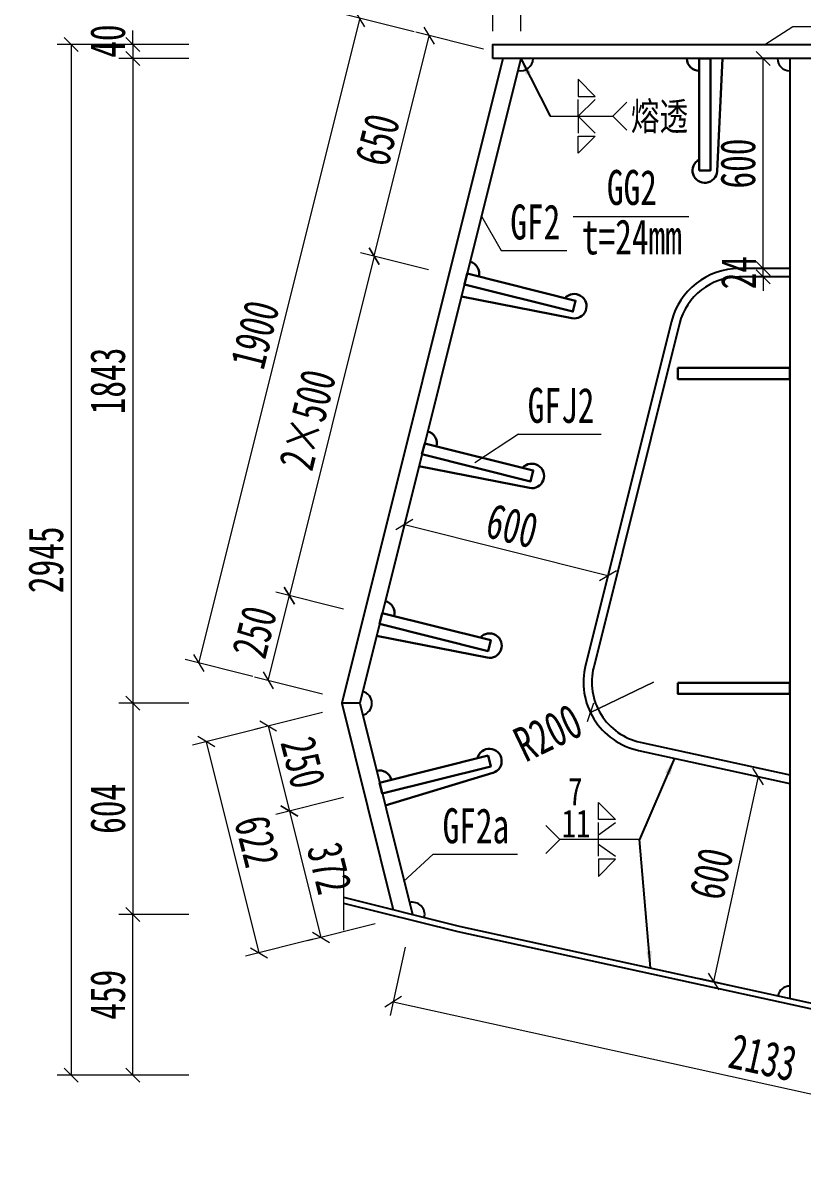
# Model space of a CAD drawing. Header units: millimetres. Extents: x -89049 to 410567, y -307459 to -100425.
# Drawn here: x 142498 to 144729, y -290723 to -287427 of the extents above; entities that cross this region are included whole.
import ezdxf
from ezdxf.enums import TextEntityAlignment as Align

# ---------------------------------------------------------------- set-up
doc = ezdxf.new("R2010")
doc.units = ezdxf.units.MM
doc.layers.get('Defpoints').update_dxf_attribs({"color": 8})
for name, color, linetype, lineweight in [('Dim', 4, 'Continuous', 15), ('文字', 7, 'Continuous', 15), ('桥 构造粗实', 1, 'Continuous', 30), ('细实线', 4, 'Continuous', 15), ('钢板粗线', 1, 'Continuous', 25)]:
    doc.layers.add(name, color=color, linetype=linetype, lineweight=lineweight)
doc.layers.add('Text', color=4, linetype='Continuous')
doc.styles.add('111', font='', dxfattribs={"width": 0.7})
doc.styles.add('BM_Dim', font='', dxfattribs={"width": 0.85})
doc.styles.add('SMEDI', font='', dxfattribs={"width": 0.75})
doc.styles.get("Standard").update_dxf_attribs({"font": ''})
doc.styles.get('111').set_extended_font_data('仿宋_GB2312')
doc.styles.get('BM_Dim').set_extended_font_data('仿宋_GB2312')
doc.styles.get('SMEDI').set_extended_font_data('仿宋_GB2312')
doc.styles.get('Standard').set_extended_font_data('仿宋_GB2312')
doc.dimstyles.new('200', dxfattribs={"dimscale": 0, "dimtxt": 2.5, "dimasz": 1, "dimexe": 1, "dimexo": 1, "dimgap": 0.6, "dimtad": 1, "dimdec": 0, "dimdsep": 46, "dimtxsty": '111', "dimblk": 'OBLIQUE', "dimcen": 0, "dimclrd": 4, "dimclre": 4, "dimclrt": 4, "dimadec": 1, "dimazin": 2, "dimtfac": 1, "dimtdec": 0, "dimtix": 1, "dimtmove": 2, "dimatfit": 3, "dimfxl": 4, "dimfxlon": 1, "dimtolj": 1, "dimlwd": -1, "dimlwe": -1, "dimarcsym": 0})
doc.dimstyles.new('MSteel_1.0_1.0', dxfattribs={"dimtxt": 3, "dimasz": 1.2, "dimexe": 1, "dimexo": 1, "dimgap": 1, "dimtad": 3, "dimtoh": 1, "dimdec": 0, "dimzin": 0, "dimdsep": 46, "dimtxsty": 'Standard', "dimblk": 'ARCHTICK', "dimcen": 0.09, "dimclrd": 3, "dimclre": 3, "dimadec": 0, "dimazin": 0, "dimtfac": 1, "dimtdec": 4, "dimtofl": 0, "dimtmove": 0, "dimatfit": 3, "dimfxl": 1, "dimtolj": 1, "dimtzin": 0, "dimarcsym": 0})

# ---------------------------------------------------------------- blocks, each defined once
blk = doc.blocks.new('28-280过焊孔')
at = {"layer": '桥 构造粗实', "color": 7}
blk.add_line((51, 0), (35, 321.7), dxfattribs=at)
for centre, start, end in [((0, 320), 2.8591, 242.8016), ((-16, 0), 90, 180)]:
    blk.add_arc(centre, 35, start, end, dxfattribs=at)
blk = doc.blocks.new('_Oblique')
at = {"color": 0, "linetype": 'ByBlock', "lineweight": -2}
blk.add_line((-0.5, -0.5), (0.5, 0.5), dxfattribs=at)
blk = doc.blocks.new('*D2616')
at = {"layer": 'Defpoints', "color": 0, "transparency": 16777216}
for p in [(143841.6, -287290.2), (143841.6, -287529), (143921.6, -287529)]:
    blk.add_point(p, dxfattribs=at)
at = {"layer": '细实线', "color": 4, "transparency": 16777216}
for p, q in [((143841.6, -287450.2), (143841.6, -287250.2)), ((143921.6, -287450.2), (143921.6, -287250.2)), ((143841.6, -287290.2), (143801.6, -287290.2)), ((143921.6, -287290.2), (143841.6, -287290.2)), ((143921.6, -287290.2), (143961.6, -287290.2))]:
    blk.add_line(p, q, dxfattribs=at)
at = {"layer": '细实线', "color": 4, "transparency": 16777216, "xscale": 40, "yscale": 40, "zscale": 40}
blk.add_blockref('_Oblique', (143841.6, -287290.2), dxfattribs=at)
at = {"layer": '细实线', "color": 4, "transparency": 16777216, "xscale": 40, "yscale": 40, "zscale": 40, "rotation": 180}
blk.add_blockref('_Oblique', (143921.6, -287290.2), dxfattribs=at)
at = {"layer": '细实线', "color": 4, "transparency": 16777216, "insert": (143881.6, -287218.7), "char_height": 100, "attachment_point": 5, "style": '111'}
blk.add_mtext('\\A1;80', dxfattribs=at)
blk = doc.blocks.new('*D2617')
at = {"layer": 'Defpoints', "color": 0, "transparency": 16777216}
for p in [(145500.2, -287290.2), (143921.6, -287529), (145500.2, -287529)]:
    blk.add_point(p, dxfattribs=at)
at = {"layer": '细实线', "color": 4, "transparency": 16777216}
for p, q in [((143921.6, -287450.2), (143921.6, -287250.2)), ((145500.2, -287450.2), (145500.2, -287250.2)), ((143921.6, -287290.2), (145500.2, -287290.2))]:
    blk.add_line(p, q, dxfattribs=at)
at = {"layer": '细实线', "color": 4, "transparency": 16777216, "xscale": 40, "yscale": 40, "zscale": 40, "rotation": 180}
blk.add_blockref('_Oblique', (143921.6, -287290.2), dxfattribs=at)
at = {"layer": '细实线', "color": 4, "transparency": 16777216, "xscale": 40, "yscale": 40, "zscale": 40}
blk.add_blockref('_Oblique', (145500.2, -287290.2), dxfattribs=at)
at = {"layer": '细实线', "color": 4, "transparency": 16777216, "insert": (144710.9, -287218.7), "char_height": 100, "attachment_point": 5, "style": '111'}
blk.add_mtext('\\A1;3×526', dxfattribs=at)
blk = doc.blocks.new('*D2619')
at = {"layer": 'Defpoints', "color": 0, "transparency": 16777216}
for p in [(145580.2, -287118.3), (143841.6, -287529), (145580.2, -287529)]:
    blk.add_point(p, dxfattribs=at)
at = {"layer": '细实线', "color": 4, "transparency": 16777216}
for p, q in [((143841.6, -287278.3), (143841.6, -287078.3)), ((145580.2, -287278.3), (145580.2, -287078.3)), ((143841.6, -287118.3), (145580.2, -287118.3))]:
    blk.add_line(p, q, dxfattribs=at)
at = {"layer": '细实线', "color": 4, "transparency": 16777216, "xscale": 40, "yscale": 40, "zscale": 40, "rotation": 180}
blk.add_blockref('_Oblique', (143841.6, -287118.3), dxfattribs=at)
at = {"layer": '细实线', "color": 4, "transparency": 16777216, "xscale": 40, "yscale": 40, "zscale": 40}
blk.add_blockref('_Oblique', (145580.2, -287118.3), dxfattribs=at)
at = {"layer": '细实线', "color": 4, "transparency": 16777216, "insert": (144710.9, -287046.7), "char_height": 100, "attachment_point": 5, "style": '111'}
blk.add_mtext('\\A1;1739', dxfattribs=at)
blk = doc.blocks.new('*D2620')
at = {"layer": 'Defpoints', "color": 0, "transparency": 16777216}
for p in [(143611.8, -289975.4), (145695.3, -290434.3), (145640.4, -290683.7)]:
    blk.add_point(p, dxfattribs=at)
at = {"layer": '细实线', "color": 4, "transparency": 16777216}
for p, q in [((143591.2, -290068.6), (143548.2, -290263.9)), ((143556.8, -290224.8), (145640.4, -290683.7)), ((145674.8, -290527.5), (145631.8, -290722.8))]:
    blk.add_line(p, q, dxfattribs=at)
at = {"layer": '细实线', "color": 4, "transparency": 16777216, "xscale": 40, "yscale": 40, "zscale": 40}
for p, rotation in [((143556.8, -290224.8), 167.5792118331373), ((145640.4, -290683.7), 347.5792118331372)]:
    blk.add_blockref('_Oblique', p, dxfattribs=dict(at, rotation=rotation))
at = {"layer": '细实线', "color": 4, "transparency": 16777216, "insert": (144614, -290384.4), "char_height": 100, "attachment_point": 5, "rotation": 347.5792, "style": '111'}
blk.add_mtext('\\A1;2133', dxfattribs=at)
blk = doc.blocks.new('_ArchTick')
at = {"color": 0, "linetype": 'ByBlock', "const_width": 0.15}
blk.add_lwpolyline([(-0.5, -0.5), (0.5, 0.5)], dxfattribs=at)
blk = doc.blocks.new('全融透1')
at = {"layer": 'Dim'}
blk.add_line((0, 0), (4.479, 0), dxfattribs=at)
for points in [[(1.995, 2.645), (1.995, 1.414), (3.227, 1.414)], [(1.995, -2.645), (1.995, -1.414), (3.227, -1.414)]]:
    blk.add_lwpolyline(points, close=True, dxfattribs=at)
for points in [[(3.227, 1.206), (1.995, 0), (1.995, 1.206)], [(5.479, 1), (4.479, 0), (5.479, -1)], [(3.227, -1.206), (1.995, 0), (1.995, -1.206)]]:
    blk.add_lwpolyline(points, dxfattribs=at)
at = {"layer": 'Text', "style": 'SMEDI', "width": 0.75}
blk.add_text('熔透', height=2, dxfattribs=at).set_placement((5.77, 0), align=Align.MIDDLE_LEFT)
blk = doc.blocks.new('半融透2')
at = {"layer": 'Dim'}
for p, q in [((-2.953, 0.335), (-1.722, 1.206)), ((0, 0), (-5.713, 0)), ((-2.953, -0.335), (-1.722, -1.206))]:
    blk.add_line(p, q, dxfattribs=at)
for points in [[(-1.722, 1.414), (-2.953, 1.414), (-2.953, 2.645)], [(-1.722, -1.414), (-2.953, -1.414), (-2.953, -2.645)]]:
    blk.add_lwpolyline(points, close=True, dxfattribs=at)
for points in [[(-6.713, -1), (-5.713, 0), (-6.713, 1)], [(-2.953, -1.206), (-2.953, 0), (-2.953, 1.206)]]:
    blk.add_lwpolyline(points, dxfattribs=at)
at = {"layer": 'Text', "style": 'SMEDI', "width": 0.75}
blk.add_text('7', height=2, dxfattribs=at).set_placement((-5.104, 3.422), align=Align.MIDDLE_LEFT)
blk = doc.blocks.new('*D2621')
at = {"layer": 'Defpoints', "color": 0, "transparency": 16777216}
for p in [(143841.6, -287489), (142812.2, -287529), (143841.6, -287529)]:
    blk.add_point(p, dxfattribs=at)
at = {"layer": '细实线', "color": 4, "transparency": 16777216}
for p, q in [((142812.2, -287489), (142812.2, -287449)), ((142972.2, -287489), (142772.2, -287489)), ((142812.2, -287489), (142812.2, -287529)), ((142972.2, -287529), (142772.2, -287529)), ((142812.2, -287529), (142812.2, -287569))]:
    blk.add_line(p, q, dxfattribs=at)
at = {"layer": '细实线', "color": 4, "transparency": 16777216, "xscale": 40, "yscale": 40, "zscale": 40}
for p, rotation in [((142812.2, -287489), 270), ((142812.2, -287529), 90)]:
    blk.add_blockref('_Oblique', p, dxfattribs=dict(at, rotation=rotation))
at = {"layer": '细实线', "color": 4, "transparency": 16777216, "insert": (142740.6, -287479), "char_height": 100, "attachment_point": 5, "rotation": 90, "style": '111'}
blk.add_mtext('\\A1;40', dxfattribs=at)
blk = doc.blocks.new('*D2622')
at = {"layer": 'Defpoints', "color": 0, "transparency": 16777216}
for p in [(143841.6, -287529), (142812.2, -289371.8), (143409.4, -289371.8)]:
    blk.add_point(p, dxfattribs=at)
at = {"layer": '细实线', "color": 4, "transparency": 16777216}
for p, q in [((142972.2, -287529), (142772.2, -287529)), ((142812.2, -287529), (142812.2, -289371.8)), ((142972.2, -289371.8), (142772.2, -289371.8))]:
    blk.add_line(p, q, dxfattribs=at)
at = {"layer": '细实线', "color": 4, "transparency": 16777216, "xscale": 40, "yscale": 40, "zscale": 40}
for p, rotation in [((142812.2, -287529), 90), ((142812.2, -289371.8), 270)]:
    blk.add_blockref('_Oblique', p, dxfattribs=dict(at, rotation=rotation))
at = {"layer": '细实线', "color": 4, "transparency": 16777216, "insert": (142740.6, -288450.4), "char_height": 100, "attachment_point": 5, "rotation": 90, "style": '111'}
blk.add_mtext('\\A1;1843', dxfattribs=at)
blk = doc.blocks.new('*D2623')
at = {"layer": 'Defpoints', "color": 0, "transparency": 16777216}
for p in [(143409.4, -289371.8), (142812.2, -289975.4), (143611.8, -289975.4)]:
    blk.add_point(p, dxfattribs=at)
at = {"layer": '细实线', "color": 4, "transparency": 16777216}
for p, q in [((142972.2, -289371.8), (142772.2, -289371.8)), ((142812.2, -289371.8), (142812.2, -289975.4)), ((142972.2, -289975.4), (142772.2, -289975.4))]:
    blk.add_line(p, q, dxfattribs=at)
at = {"layer": '细实线', "color": 4, "transparency": 16777216, "xscale": 40, "yscale": 40, "zscale": 40}
for p, rotation in [((142812.2, -289371.8), 90), ((142812.2, -289975.4), 270)]:
    blk.add_blockref('_Oblique', p, dxfattribs=dict(at, rotation=rotation))
at = {"layer": '细实线', "color": 4, "transparency": 16777216, "insert": (142740.6, -289673.6), "char_height": 100, "attachment_point": 5, "rotation": 90, "style": '111'}
blk.add_mtext('\\A1;604', dxfattribs=at)
blk = doc.blocks.new('*D2624')
at = {"layer": 'Defpoints', "color": 0, "transparency": 16777216}
for p in [(143841.6, -287489), (142635.3, -290434.3), (145695.1, -290434.3)]:
    blk.add_point(p, dxfattribs=at)
at = {"layer": '细实线', "color": 4, "transparency": 16777216}
for p, q in [((142795.3, -287489), (142595.3, -287489)), ((142635.3, -287489), (142635.3, -290434.3)), ((142795.3, -290434.3), (142595.3, -290434.3))]:
    blk.add_line(p, q, dxfattribs=at)
at = {"layer": '细实线', "color": 4, "transparency": 16777216, "xscale": 40, "yscale": 40, "zscale": 40}
for p, rotation in [((142635.3, -287489), 90), ((142635.3, -290434.3), 270)]:
    blk.add_blockref('_Oblique', p, dxfattribs=dict(at, rotation=rotation))
at = {"layer": '细实线', "color": 4, "transparency": 16777216, "insert": (142563.7, -288961.6), "char_height": 100, "attachment_point": 5, "rotation": 90, "style": '111'}
blk.add_mtext('\\A1;2945', dxfattribs=at)
blk = doc.blocks.new('*D2625')
at = {"layer": 'Defpoints', "color": 0, "transparency": 16777216}
for p in [(143259.8, -289063.9), (143521.5, -289129.3), (143460.9, -289371.8)]:
    blk.add_point(p, dxfattribs=at)
at = {"layer": '细实线', "color": 4, "transparency": 16777216}
for p, q in [((143199.1, -289306.4), (143259.8, -289063.9)), ((143415, -289102.7), (143221, -289054.2)), ((143354.4, -289345.2), (143160.3, -289296.7))]:
    blk.add_line(p, q, dxfattribs=at)
at = {"layer": '细实线', "color": 4, "transparency": 16777216, "xscale": 40, "yscale": 40, "zscale": 40}
for p, rotation in [((143259.8, -289063.9), 75.96416746608952), ((143199.1, -289306.4), 255.9641674660895)]:
    blk.add_blockref('_Oblique', p, dxfattribs=dict(at, rotation=rotation))
at = {"layer": '细实线', "color": 4, "transparency": 16777216, "insert": (143160, -289167.8), "char_height": 100, "attachment_point": 5, "rotation": 75.9642, "style": '111'}
blk.add_mtext('\\A1;250', dxfattribs=at)
blk = doc.blocks.new('*D2626')
at = {"layer": 'Defpoints', "color": 0, "transparency": 16777216}
for p in [(143764.1, -288159.2), (143259.7, -289063.8), (143521.5, -289129.3)]:
    blk.add_point(p, dxfattribs=at)
at = {"layer": '细实线', "color": 4, "transparency": 16777216}
for p, q in [((143502.3, -288093.7), (143259.7, -289063.8)), ((143657.5, -288132.5), (143463.5, -288084)), ((143414.9, -289102.7), (143220.9, -289054.1))]:
    blk.add_line(p, q, dxfattribs=at)
at = {"layer": '细实线', "color": 4, "transparency": 16777216, "xscale": 40, "yscale": 40, "zscale": 40}
for p, rotation in [((143502.3, -288093.7), 75.96413598100459), ((143259.7, -289063.8), 255.9641359810046)]:
    blk.add_blockref('_Oblique', p, dxfattribs=dict(at, rotation=rotation))
at = {"layer": '细实线', "color": 4, "transparency": 16777216, "insert": (143311.6, -288561.4), "char_height": 100, "attachment_point": 5, "rotation": 75.9641, "style": '111'}
blk.add_mtext('\\A1;\\f仿宋_GB2312|b0|i0|c134|p49;2×500', dxfattribs=at)
blk = doc.blocks.new('*D2627')
at = {"layer": 'Defpoints', "color": 0, "transparency": 16777216}
for p in [(143659.8, -287463.5), (143921.6, -287529), (143764, -288159.1)]:
    blk.add_point(p, dxfattribs=at)
at = {"layer": '细实线', "color": 4, "transparency": 16777216}
for p, q in [((143815, -287502.3), (143621, -287453.8)), ((143502.2, -288093.7), (143659.8, -287463.5)), ((143657.5, -288132.5), (143463.4, -288084))]:
    blk.add_line(p, q, dxfattribs=at)
at = {"layer": '细实线', "color": 4, "transparency": 16777216, "xscale": 40, "yscale": 40, "zscale": 40}
for p, rotation in [((143659.8, -287463.5), 75.95889853035514), ((143502.2, -288093.7), 255.9588985303551)]:
    blk.add_blockref('_Oblique', p, dxfattribs=dict(at, rotation=rotation))
at = {"layer": '细实线', "color": 4, "transparency": 16777216, "insert": (143511.6, -287761.2), "char_height": 100, "attachment_point": 5, "rotation": 75.9589, "style": '111'}
blk.add_mtext('\\A1;650', dxfattribs=at)
blk = doc.blocks.new('*D2628')
at = {"layer": 'Defpoints', "color": 0, "transparency": 16777216}
for p in [(143460.9, -289371.8), (143521.5, -289614.4), (143259.8, -289679.8)]:
    blk.add_point(p, dxfattribs=at)
at = {"layer": '细实线', "color": 4, "transparency": 16777216}
for p, q in [((143354.4, -289398.5), (143160.3, -289447)), ((143199.1, -289437.3), (143259.8, -289679.8)), ((143415, -289641), (143221, -289689.5))]:
    blk.add_line(p, q, dxfattribs=at)
at = {"layer": '细实线', "color": 4, "transparency": 16777216, "xscale": 40, "yscale": 40, "zscale": 40}
for p, rotation in [((143199.1, -289437.3), 104.0358325339073), ((143259.8, -289679.8), 284.0358325339072)]:
    blk.add_blockref('_Oblique', p, dxfattribs=dict(at, rotation=rotation))
at = {"layer": '细实线', "color": 4, "transparency": 16777216, "insert": (143298.9, -289541.2), "char_height": 100, "attachment_point": 5, "rotation": 284.0358, "style": '111'}
blk.add_mtext('\\A1;250', dxfattribs=at)
blk = doc.blocks.new('*D2629')
at = {"layer": 'Defpoints', "color": 0, "transparency": 16777216}
for p in [(143521.5, -289614.4), (143611.8, -289975.4), (143350, -290040.8)]:
    blk.add_point(p, dxfattribs=at)
at = {"layer": '细实线', "color": 4, "transparency": 16777216}
for p, q in [((143415, -289641), (143221, -289689.5)), ((143259.8, -289679.8), (143350, -290040.8)), ((143505.3, -290002), (143311.2, -290050.5))]:
    blk.add_line(p, q, dxfattribs=at)
at = {"layer": '细实线', "color": 4, "transparency": 16777216, "xscale": 40, "yscale": 40, "zscale": 40}
for p, rotation in [((143259.8, -289679.8), 104.0285831566545), ((143350, -290040.8), 284.0285831566545)]:
    blk.add_blockref('_Oblique', p, dxfattribs=dict(at, rotation=rotation))
at = {"layer": '细实线', "color": 4, "transparency": 16777216, "insert": (143374.3, -289842.9), "char_height": 100, "attachment_point": 5, "rotation": 284.0286, "style": '111'}
blk.add_mtext('\\A1;372', dxfattribs=at)
blk = doc.blocks.new('*D2630')
at = {"layer": 'Defpoints', "color": 0, "transparency": 16777216}
for p in [(143921.6, -287529), (143000.3, -289256.7), (143460.9, -289371.8)]:
    blk.add_point(p, dxfattribs=at)
at = {"layer": '细实线', "color": 4, "transparency": 16777216}
for p, q in [((143461, -287413.8), (143000.3, -289256.7)), ((143616.2, -287452.6), (143422.2, -287404.1)), ((143155.5, -289295.5), (142961.5, -289247))]:
    blk.add_line(p, q, dxfattribs=at)
at = {"layer": '细实线', "color": 4, "transparency": 16777216, "xscale": 40, "yscale": 40, "zscale": 40}
for p, rotation in [((143461, -287413.8), 75.96371828091823), ((143000.3, -289256.7), 255.9637182809182)]:
    blk.add_blockref('_Oblique', p, dxfattribs=dict(at, rotation=rotation))
at = {"layer": '细实线', "color": 4, "transparency": 16777216, "insert": (143161.2, -288317.9), "char_height": 100, "attachment_point": 5, "rotation": 75.9637, "style": '111'}
blk.add_mtext('\\A1;1900', dxfattribs=at)
blk = doc.blocks.new('*D2631')
at = {"layer": 'Defpoints', "color": 0, "transparency": 16777216}
for p in [(143460.9, -289371.8), (143611.8, -289975.4), (143172.8, -290085.1)]:
    blk.add_point(p, dxfattribs=at)
at = {"layer": '细实线', "color": 4, "transparency": 16777216}
for p, q in [((143177.2, -289442.7), (142983.2, -289491.2)), ((143022, -289481.5), (143172.8, -290085.1)), ((143328, -290046.3), (143134, -290094.8))]:
    blk.add_line(p, q, dxfattribs=at)
at = {"layer": '细实线', "color": 4, "transparency": 16777216, "xscale": 40, "yscale": 40, "zscale": 40}
for p, rotation in [((143022, -289481.5), 104.0314961422656), ((143172.8, -290085.1), 284.0314961422657)]:
    blk.add_blockref('_Oblique', p, dxfattribs=dict(at, rotation=rotation))
at = {"layer": '细实线', "color": 4, "transparency": 16777216, "insert": (143166.8, -289766), "char_height": 100, "attachment_point": 5, "rotation": 284.0315, "style": '111'}
blk.add_mtext('\\A1;622', dxfattribs=at)
blk = doc.blocks.new('*D2640')
at = {"layer": 'Defpoints', "color": 0, "transparency": 16777216}
for p in [(142812.2, -289975.4), (143611.8, -289975.4), (145695.3, -290434.3)]:
    blk.add_point(p, dxfattribs=at)
at = {"layer": '细实线', "color": 4, "transparency": 16777216}
for p, q in [((142972.2, -289975.4), (142772.2, -289975.4)), ((142812.2, -290434.3), (142812.2, -289975.4)), ((142972.2, -290434.3), (142772.2, -290434.3))]:
    blk.add_line(p, q, dxfattribs=at)
at = {"layer": '细实线', "color": 4, "transparency": 16777216, "xscale": 40, "yscale": 40, "zscale": 40}
for p, rotation in [((142812.2, -289975.4), 90), ((142812.2, -290434.3), 270)]:
    blk.add_blockref('_Oblique', p, dxfattribs=dict(at, rotation=rotation))
at = {"layer": '细实线', "color": 4, "transparency": 16777216, "insert": (142740.6, -290204.9), "char_height": 100, "attachment_point": 5, "rotation": 90, "style": '111'}
blk.add_mtext('\\A1;459', dxfattribs=at)
blk = doc.blocks.new('*D2641')
at = {"layer": 'Defpoints', "color": 0, "transparency": 16777216}
for p in [(143622.2, -288726.5), (144204.3, -288872), (144170.7, -289006.6)]:
    blk.add_point(p, dxfattribs=at)
at = {"layer": '细实线', "color": 4, "transparency": 16777216}
for p, q in [((143612.5, -288765.3), (143578.9, -288899.9)), ((143588.6, -288861.1), (144170.7, -289006.6)), ((144194.6, -288910.8), (144161, -289045.5))]:
    blk.add_line(p, q, dxfattribs=at)
at = {"layer": '细实线', "color": 4, "transparency": 16777216, "xscale": 40, "yscale": 40, "zscale": 40}
for p, rotation in [((143588.6, -288861.1), 165.9641674661389), ((144170.7, -289006.6), 345.9641674661389)]:
    blk.add_blockref('_Oblique', p, dxfattribs=dict(at, rotation=rotation))
at = {"layer": '细实线', "color": 4, "transparency": 16777216, "insert": (143897, -288864.5), "char_height": 100, "attachment_point": 5, "rotation": 345.9642, "style": '111'}
blk.add_mtext('\\A1;600', dxfattribs=at)
blk = doc.blocks.new('*D2643')
at = {"layer": 'Defpoints', "color": 0, "transparency": 16777216}
for p in [(144719.9, -289607.3), (144472.5, -290167.4), (144591.7, -290193.4)]:
    blk.add_point(p, dxfattribs=at)
at = {"layer": '细实线', "color": 4, "transparency": 16777216}
for p, q in [((144600.6, -289581.2), (144472.5, -290167.4)), ((144680.8, -289598.7), (144561.5, -289572.7)), ((144552.7, -290184.9), (144433.4, -290158.8))]:
    blk.add_line(p, q, dxfattribs=at)
at = {"layer": '细实线', "color": 4, "transparency": 16777216, "xscale": 40, "yscale": 40, "zscale": 40}
for p, rotation in [((144600.6, -289581.2), 77.66811473255338), ((144472.5, -290167.4), 257.6681147325534)]:
    blk.add_blockref('_Oblique', p, dxfattribs=dict(at, rotation=rotation))
at = {"layer": '细实线', "color": 4, "transparency": 16777216, "insert": (144466.6, -289859), "char_height": 100, "attachment_point": 5, "rotation": 77.6681, "style": '111'}
blk.add_mtext('\\A1;600', dxfattribs=at)
blk = doc.blocks.new('*D2644')
at = {"layer": 'Defpoints', "color": 0, "transparency": 16777216}
for p in [(144614.4, -288129), (144726.2, -288129), (144726.2, -288153)]:
    blk.add_point(p, dxfattribs=at)
at = {"layer": '细实线', "color": 4, "transparency": 16777216}
for p, q in [((144614.4, -288129), (144614.4, -288089)), ((144686.2, -288129), (144574.4, -288129)), ((144614.4, -288153), (144614.4, -288129)), ((144686.2, -288153), (144574.4, -288153)), ((144614.4, -288153), (144614.4, -288193))]:
    blk.add_line(p, q, dxfattribs=at)
at = {"layer": '细实线', "color": 4, "transparency": 16777216, "xscale": 40, "yscale": 40, "zscale": 40}
for p, rotation in [((144614.4, -288129), 270), ((144614.4, -288153), 90)]:
    blk.add_blockref('_Oblique', p, dxfattribs=dict(at, rotation=rotation))
at = {"layer": '细实线', "color": 4, "transparency": 16777216, "insert": (144543.9, -288141), "char_height": 100, "attachment_point": 5, "rotation": 90, "style": '111'}
blk.add_mtext('\\A1;24', dxfattribs=at)
blk = doc.blocks.new('*D2645')
at = {"layer": 'Defpoints', "color": 0, "transparency": 16777216}
for p in [(144614.4, -287529), (144726.2, -287529), (144726.2, -288129)]:
    blk.add_point(p, dxfattribs=at)
at = {"layer": '细实线', "color": 4, "transparency": 16777216}
for p, q in [((144686.2, -287529), (144574.4, -287529)), ((144614.4, -288129), (144614.4, -287529)), ((144686.2, -288129), (144574.4, -288129))]:
    blk.add_line(p, q, dxfattribs=at)
at = {"layer": '细实线', "color": 4, "transparency": 16777216, "xscale": 40, "yscale": 40, "zscale": 40}
for p, rotation in [((144614.4, -287529), 90), ((144614.4, -288129), 270)]:
    blk.add_blockref('_Oblique', p, dxfattribs=dict(at, rotation=rotation))
at = {"layer": '细实线', "color": 4, "transparency": 16777216, "insert": (144542.8, -287829), "char_height": 100, "attachment_point": 5, "rotation": 90, "style": '111'}
blk.add_mtext('\\A1;600', dxfattribs=at)
blk = doc.blocks.new('*D2646')
at = {"layer": 'Defpoints', "color": 0, "transparency": 16777216}
for p in [(144300.7, -289311.1), (144120.5, -289397.7)]:
    blk.add_point(p, dxfattribs=at)
at = {"layer": '细实线', "color": 4, "transparency": 16777216}
for p, q in [((144120.5, -289397.7), (144300.7, -289311.1)), ((144300.7, -289311.1), (144120.5, -289397.7))]:
    blk.add_line(p, q, dxfattribs=at)
at = {"layer": '细实线', "color": 4, "transparency": 16777216, "xscale": 40, "yscale": 40, "zscale": 40, "rotation": 205.6767363187008}
blk.add_blockref('_Oblique', (144120.5, -289397.7), dxfattribs=at)
at = {"layer": '细实线', "color": 4, "transparency": 16777216, "insert": (143999.5, -289455.9), "char_height": 100, "attachment_point": 5, "rotation": 25.6767, "style": '111'}
blk.add_mtext('\\A1;R200', dxfattribs=at)

msp = doc.modelspace()

# ---------------------------------------------------------------- linework, layer by layer
at = {"layer": '桥 构造粗实', "color": 7}
for points in [[(144431.8, -287849), (144463.8, -287849), (144463.8, -287529), (144431.8, -287529)], [(143768, -288143.6), (143760.2, -288174.7), (144070.6, -288252.3), (144078.4, -288221.2)], [(144370.9, -288412.9), (144370.9, -288444.9), (144690.9, -288444.9), (144690.9, -288412.9)], [(143646.7, -288628.7), (143638.9, -288659.8), (143949.4, -288737.4), (143957.1, -288706.3)], [(143525.4, -289113.8), (143517.7, -289144.8), (143828.1, -289222.4), (143835.9, -289191.4)], [(144370.9, -289312.9), (144370.9, -289344.9), (144690.9, -289344.9), (144690.9, -289312.9)], [(143828.1, -289521.2), (143835.9, -289552.3), (143525.4, -289629.9), (143517.7, -289598.8)]]:
    msp.add_lwpolyline(points, close=True, dxfattribs=at)
at = {"layer": '细实线'}
for p, q in [((144619.2, -287489), (144700, -287436.8)), ((144700, -287436.8), (144888.1, -287436.8)), ((143809, -287979.5), (143865.3, -288077.4)), ((144071.5, -287980.2), (144402.3, -287980.2)), ((143865.3, -288077.4), (144053.4, -288077.4)), ((143914.8, -288602.9), (143789.8, -288684.5)), ((143914.8, -288602.9), (144151.3, -288602.9)), ((143586.4, -289881.3), (143671.3, -289803.3)), ((143671.3, -289803.3), (143912, -289803.3)), ((143414.1, -289837.2), (143414.1, -290020.5))]:
    msp.add_line(p, q, dxfattribs=at)
at = {"layer": '钢板粗线'}
for p, q in [((144690.9, -287529), (144690.9, -290215.1)), ((143460.9, -289371.8), (143409.4, -289371.8))]:
    msp.add_line(p, q, dxfattribs=at)
msp.add_lwpolyline([(143841.6, -287529), (143841.6, -287489), (145580.2, -287489), (145580.2, -287529)], close=True, dxfattribs=at)
for points in [[(143870.1, -287529), (143409.4, -289371.8), (143556.8, -289961.7)], [(143921.6, -287529), (143460.9, -289371.8), (143611.8, -289975.4)], [(143414.1, -289926.2), (143745.2, -290008.7), (145856.9, -290469.6)], [(143414.1, -289942.7), (143741.5, -290024.2), (145856.9, -290486)]]:
    msp.add_lwpolyline(points, dxfattribs=at)
for points in [[(144690.9, -288129), (144546.2, -288129, 0.344151), (144352.2, -288280.5), (144106.7, -289262.6, 0.423051), (144258.1, -289506.5), (144690.9, -289601)], [(144690.9, -288153), (144546.2, -288153, 0.344151), (144375.5, -288286.3), (144130, -289268.4, 0.423051), (144263.2, -289483), (144690.9, -289576.4)]]:
    msp.add_lwpolyline(points, format="xyb", dxfattribs=at)
for centre, start, end in [((143921.6, -287529), 255.9637, 0), ((144690.9, -287529), 180, 270), ((143460.9, -289371.8), 284.0315, 75.9637), ((143611.8, -289975.4), 346.0142, 104.0315), ((144690.9, -290215.1), 90, 167.687)]:
    msp.add_arc(centre, 35, start, end, dxfattribs=at)

# ---------------------------------------------------------------- block references
at = {"layer": '细实线', "xscale": -1, "rotation": 180.0051313810905}
msp.add_blockref('28-280过焊孔', (144447.8, -287529), dxfattribs=at)
at = {"layer": '细实线', "xscale": 40, "yscale": 40, "zscale": 40}
for name, p in [('全融透1', (144005.5, -287693.8)), ('半融透2', (144261.5, -289760.7))]:
    msp.add_blockref(name, p, dxfattribs=at)
at = {"layer": '细实线'}
for p, rotation in [((143764.1, -288159.2), 255.9633754941773), ((143642.8, -288644.2), 255.9633754941773), ((143521.5, -289129.3), 255.9633754941773), ((143521.5, -289614.4), 284.0363143790664)]:
    msp.add_blockref('28-280过焊孔', p, dxfattribs=dict(at, rotation=rotation))

# ---------------------------------------------------------------- texts
at = {"layer": 'Text', "style": 'SMEDI', "width": 0.75}
msp.add_text('11', height=80, dxfattribs=at).set_placement((144038.7, -289715.1), align=Align.MIDDLE_LEFT)
at = {"layer": '文字', "style": 'BM_Dim', "width": 0.7}
for s, p in [('GG2', (144239.2, -287977.3)), ('GF2', (143963, -288076)), ('t=24mm', (144239.2, -288118.6)), ('GFJ2', (144036.6, -288600.1)), ('GF2a', (143793.2, -289801.8))]:
    msp.add_text(s, height=100, dxfattribs=at).set_placement(p, align=Align.BOTTOM_CENTER)

# ---------------------------------------------------------------- dimensions: what is measured, and where the dimension line sits
at = {"layer": '细实线'}
for base, p1, p2, picture, middle in [((145580.2, -287118.3), (143841.6, -287529), (145580.2, -287529), '*D2619', (144710.9, -287046.7)), ((143841.6, -287290.2), (143921.6, -287529), (143841.6, -287529), '*D2616', (143881.6, -287218.7))]:
    dim = msp.add_linear_dim(base=base, p1=p1, p2=p2, dimstyle='200', override={"dimscale": 40, "dimblk": 'Oblique'}, dxfattribs=at)
    dim.commit()
    dim.dimension.update_dxf_attribs({"geometry": picture, "text_midpoint": middle})
dim = msp.add_linear_dim(base=(145500.2, -287290.2), p1=(143921.6, -287529), p2=(145500.2, -287529), text='3×526', dimstyle='200', override={"dimscale": 40, "dimtxsty": '111', "dimblk": 'Oblique'}, dxfattribs=at)
dim.commit()
dim.dimension.update_dxf_attribs({"geometry": '*D2617', "text_midpoint": (144710.9, -287218.7)})
for p1, p2, distance, picture, middle in [((143921.6, -287529), (143460.9, -289371.8), -474.8, '*D2630', (143161.2, -288317.9)), ((143764, -288159.1), (143921.6, -287529), 269.9, '*D2627', (143511.6, -287761.2)), ((143622.2, -288726.5), (144204.3, -288872), -138.8, '*D2641', (143897, -288864.5)), ((143460.9, -289371.8), (143521.5, -289129.3), 269.8, '*D2625', (143160, -289167.8)), ((143460.9, -289371.8), (143611.8, -289975.4), -452.4, '*D2631', (143166.8, -289766)), ((143460.9, -289371.8), (143521.5, -289614.4), -269.8, '*D2628', (143298.9, -289541.2)), ((144719.9, -289607.3), (144591.7, -290193.4), -122.1, '*D2643', (144466.6, -289859)), ((143521.5, -289614.4), (143611.8, -289975.4), -269.8, '*D2629', (143374.3, -289842.9)), ((143611.8, -289975.4), (145695.3, -290434.3), -255.4, '*D2620', (144614, -290384.4))]:
    dim = msp.add_aligned_dim(p1=p1, p2=p2, distance=distance, dimstyle='200', override={"dimscale": 40, "dimblk": 'Oblique'}, dxfattribs=at)
    dim.commit()
    dim.dimension.update_dxf_attribs({"geometry": picture, "text_midpoint": middle})
dim = msp.add_linear_dim(base=(142812.2, -287529), p1=(143841.6, -287489), p2=(143841.6, -287529), angle=90, dimstyle='200', override={"dimscale": 40, "dimblk": 'Oblique'}, dxfattribs=at)
dim.commit()
dim.dimension.update_dxf_attribs({"geometry": '*D2621', "text_midpoint": (142740.6, -287479), "dimtype": 160})
for base, p1, p2, angle, picture, middle in [((142635.3, -290434.3), (143841.6, -287489), (145695.1, -290434.3), 90, '*D2624', (142563.7, -288961.6)), ((142812.2, -289371.8), (143841.6, -287529), (143409.4, -289371.8), 90, '*D2622', (142740.6, -288450.4)), ((144614.4, -287529), (144726.2, -288129), (144726.2, -287529), 90, '*D2645', (144542.8, -287829)), ((144614.4, -288129), (144726.2, -288153), (144726.2, -288129), 90, '*D2644', (144543.9, -288141)), ((142812.2, -289975.4), (143409.4, -289371.8), (143611.8, -289975.4), 90, '*D2623', (142740.6, -289673.6)), ((142812.2, -289975.4), (145695.3, -290434.3), (143611.8, -289975.4), 270, '*D2640', (142740.6, -290204.9))]:
    dim = msp.add_linear_dim(base=base, p1=p1, p2=p2, angle=angle, dimstyle='200', override={"dimscale": 40, "dimblk": 'Oblique'}, dxfattribs=at)
    dim.commit()
    dim.dimension.update_dxf_attribs({"geometry": picture, "text_midpoint": middle})
dim = msp.add_aligned_dim(p1=(143764.1, -288159.2), p2=(143521.5, -289129.3), distance=-269.9, text='\\f仿宋_GB2312|b0|i0|c134|p49;2×500', dimstyle='200', override={"dimscale": 40, "dimtxsty": '111', "dimblk": 'Oblique'}, dxfattribs=at)
dim.commit()
dim.dimension.update_dxf_attribs({"geometry": '*D2626', "text_midpoint": (143311.6, -288561.4)})
dim = msp.add_radius_dim(center=(144300.7, -289311.1), mpoint=(144120.5, -289397.7), dimstyle='200', override={"dimscale": 40, "dimblk": 'Oblique'}, dxfattribs=at)
dim.commit()
dim.dimension.update_dxf_attribs({"geometry": '*D2646', "text_midpoint": (143999.5, -289455.9), "dimtype": 164})

# ---------------------------------------------------------------- leaders
at = {"layer": 'Dim'}
for points in [[(143921.6, -287529), (144005.5, -287693.8)], [(144361.2, -289529), (144261.5, -289760.7)], [(144292.2, -290128.1), (144261.5, -289760.7)]]:
    msp.add_leader(points, dimstyle='MSteel_1.0_1.0', override={"dimscale": 40, "dimclrd": 256}, dxfattribs=at)

doc.saveas('drawing.dxf')
